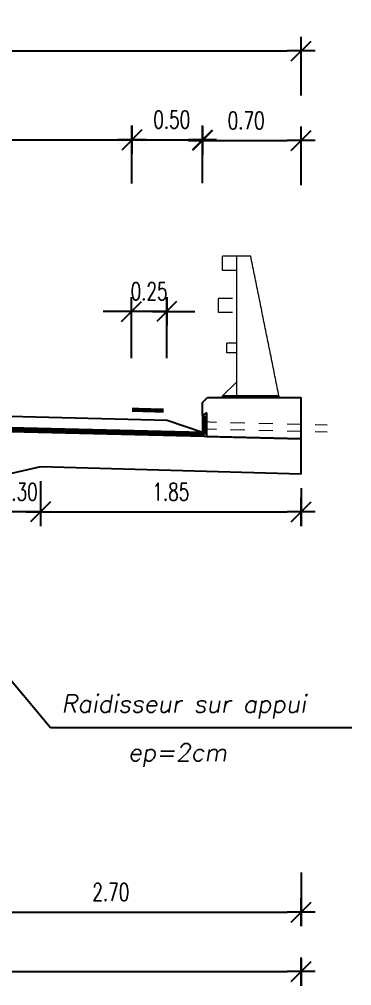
# Model space of a CAD drawing. Header units: metres. Extents: x -697843 to 22159, y -46191 to 9548.
# Drawn here: x -63555.21 to -63552.85, y -23190.51 to -23183.65 of the extents above; entities that cross this region are included whole.
import ezdxf

# ---------------------------------------------------------------- set-up
doc = ezdxf.new("R2010")
doc.units = ezdxf.units.M
doc.linetypes.add('CACHE', pattern=[9.525, 6.35, -3.175])
doc.layers.get('Defpoints').update_dxf_attribs({"color": 9})
for name, color, linetype in [('2', 7, 'Continuous'), ('Coffrage', 3, 'Continuous'), ('COTATION', 9, 'Continuous'), ('OA_Cotations', 7, 'Continuous')]:
    doc.layers.add(name, color=color, linetype=linetype)
for name, color, linetype, lineweight in [('S-EXE-HACH', 4, 'Continuous', 5), ('S-EXE-TEXT', 7, 'Continuous', 25), ('S-EXE-TRAIT VU', 2, 'Continuous', 25), ('S-Trait vu', 2, 'Continuous', 18)]:
    doc.layers.add(name, color=color, linetype=linetype, lineweight=lineweight)
doc.layers.get('0').off()
doc.styles.add('COTE1-100', font='romans.shx', dxfattribs={"width": 0.7, "height": 0.25})
doc.styles.add('R-S', font='romans.shx', dxfattribs={"width": 0.8})
doc.styles.add('text-s-1-50', font='romans.shx', dxfattribs={"width": 0.7, "height": 0.125})
doc.dimstyles.new('1-50', dxfattribs={"dimtxt": 0.12, "dimasz": 0.12, "dimexe": 0.04, "dimexo": 0, "dimgap": 0.05, "dimtad": 1, "dimzin": 5, "dimdsep": 46, "dimtxsty": 'R-S', "dimcen": 0, "dimclrd": 1, "dimclre": 1, "dimclrt": 2, "dimaunit": 2, "dimadec": 0, "dimazin": 0, "dimtfac": 1, "dimtmove": 2, "dimatfit": 3, "dimfxl": 0.1, "dimfxlon": 1, "dimtolj": 1, "dimtzin": 13, "dimarcsym": 0})
doc.dimstyles.new('COT-OBLIQUES-1_100', dxfattribs={"dimtxt": 0.25, "dimasz": 0.1, "dimexe": 0.1, "dimexo": 0.1, "dimgap": 0.125, "dimtad": 1, "dimzin": 0, "dimdsep": 46, "dimtxsty": 'COTE1-100', "dimblk1": 'MARQUE', "dimblk2": 'MARQUE', "dimsah": 1, "dimcen": 5, "dimdle": 2, "dimclrd": 9, "dimclre": 9, "dimaunit": 2, "dimadec": 0, "dimazin": 0, "dimtfac": 1, "dimtix": 1, "dimtmove": 0, "dimatfit": 3, "dimldrblk": 'MARQUE', "dimfxl": 1, "dimtolj": 1, "dimtzin": 0, "dimarcsym": 0})

# ---------------------------------------------------------------- blocks, each defined once
blk = doc.blocks.new('MARQUE')
for p, q in [((-0.707, -0.707), (0.707, 0.707)), ((0, -1), (0, 1)), ((1, 0), (-1, 0))]:
    blk.add_line(p, q)
blk = doc.blocks.new('*D195')
at = {"layer": 'Defpoints', "color": 0, "transparency": 16777216}
for p in [(-63553.2101, -23189.6031), (-63555.9101, -23189.7127), (-63553.2101, -23189.9845)]:
    blk.add_point(p, dxfattribs=at)
at = {"layer": 'OA_Cotations', "color": 9, "lineweight": -2, "transparency": 16777216}
for p, q in [((-63553.2101, -23189.7031), (-63553.2101, -23190.0845)), ((-63555.9101, -23189.8127), (-63555.9101, -23190.0845)), ((-63555.8101, -23189.9845), (-63553.3101, -23189.9845))]:
    blk.add_line(p, q, dxfattribs=at)
at = {"layer": 'OA_Cotations', "color": 9, "lineweight": -2, "transparency": 16777216, "xscale": 0.1, "yscale": 0.1, "zscale": 0.1, "rotation": 180}
blk.add_blockref('MARQUE', (-63555.9101, -23189.9845), dxfattribs=at)
at = {"layer": 'OA_Cotations', "color": 9, "lineweight": -2, "transparency": 16777216, "xscale": 0.1, "yscale": 0.1, "zscale": 0.1}
blk.add_blockref('MARQUE', (-63553.2101, -23189.9845), dxfattribs=at)
at = {"layer": 'OA_Cotations', "color": 9, "transparency": 16777216, "insert": (-63554.5601, -23189.842), "char_height": 0.125, "attachment_point": 5, "style": 'text-s-1-50'}
blk.add_mtext('\\A1;2.70', dxfattribs=at)
blk = doc.blocks.new('*D196')
at = {"layer": 'Defpoints', "color": 0, "transparency": 16777216}
for p in [(-63566.1101, -23190.2154), (-63553.2101, -23190.2154), (-63553.2101, -23190.4059)]:
    blk.add_point(p, dxfattribs=at)
at = {"layer": 'OA_Cotations', "color": 9, "lineweight": -2, "transparency": 16777216}
for p, q in [((-63566.1101, -23190.3154), (-63566.1101, -23190.5059)), ((-63553.2101, -23190.3154), (-63553.2101, -23190.5059)), ((-63566.0101, -23190.4059), (-63553.3101, -23190.4059))]:
    blk.add_line(p, q, dxfattribs=at)
at = {"layer": 'OA_Cotations', "color": 9, "lineweight": -2, "transparency": 16777216, "xscale": 0.1, "yscale": 0.1, "zscale": 0.1, "rotation": 180}
blk.add_blockref('MARQUE', (-63566.1101, -23190.4059), dxfattribs=at)
at = {"layer": 'OA_Cotations', "color": 9, "lineweight": -2, "transparency": 16777216, "xscale": 0.1, "yscale": 0.1, "zscale": 0.1}
blk.add_blockref('MARQUE', (-63553.2101, -23190.4059), dxfattribs=at)
at = {"layer": 'OA_Cotations', "color": 9, "transparency": 16777216, "insert": (-63559.6601, -23190.2634), "char_height": 0.125, "attachment_point": 5, "style": 'text-s-1-50'}
blk.add_mtext('\\A1;12.90', dxfattribs=at)
blk = doc.blocks.new('*D197')
at = {"layer": 'Defpoints', "color": 0, "transparency": 16777216}
for p in [(-63555.0601, -23186.9982), (-63555.3601, -23187.0311), (-63555.3601, -23187.1467)]:
    blk.add_point(p, dxfattribs=at)
at = {"layer": 'OA_Cotations', "color": 9, "lineweight": -2, "transparency": 16777216}
for p, q in [((-63555.4601, -23187.1467), (-63555.5601, -23187.1467)), ((-63555.3601, -23187.1311), (-63555.3601, -23187.2467)), ((-63555.0601, -23187.1467), (-63555.3601, -23187.1467)), ((-63555.0601, -23187.0982), (-63555.0601, -23187.2467)), ((-63554.9601, -23187.1467), (-63554.8601, -23187.1467))]:
    blk.add_line(p, q, dxfattribs=at)
at = {"layer": 'OA_Cotations', "color": 9, "lineweight": -2, "transparency": 16777216, "xscale": 0.1, "yscale": 0.1, "zscale": 0.1}
blk.add_blockref('MARQUE', (-63555.3601, -23187.1467), dxfattribs=at)
at = {"layer": 'OA_Cotations', "color": 9, "lineweight": -2, "transparency": 16777216, "xscale": 0.1, "yscale": 0.1, "zscale": 0.1, "rotation": 180}
blk.add_blockref('MARQUE', (-63555.0601, -23187.1467), dxfattribs=at)
at = {"layer": 'OA_Cotations', "color": 9, "transparency": 16777216, "insert": (-63555.2101, -23187.0042), "char_height": 0.125, "attachment_point": 5, "style": 'text-s-1-50'}
blk.add_mtext('\\A1;0.30', dxfattribs=at)
blk = doc.blocks.new('*D198')
at = {"layer": 'Defpoints', "color": 0, "transparency": 16777216}
for p in [(-63555.0591, -23186.8276), (-63553.2101, -23186.8793), (-63553.2101, -23187.1467)]:
    blk.add_point(p, dxfattribs=at)
at = {"layer": 'OA_Cotations', "color": 9, "lineweight": -2, "transparency": 16777216}
for p, q in [((-63555.0591, -23186.9276), (-63555.0591, -23187.2467)), ((-63553.2101, -23186.9793), (-63553.2101, -23187.2467)), ((-63554.9591, -23187.1467), (-63553.3101, -23187.1467))]:
    blk.add_line(p, q, dxfattribs=at)
at = {"layer": 'OA_Cotations', "color": 9, "lineweight": -2, "transparency": 16777216, "xscale": 0.1, "yscale": 0.1, "zscale": 0.1, "rotation": 180}
blk.add_blockref('MARQUE', (-63555.0591, -23187.1467), dxfattribs=at)
at = {"layer": 'OA_Cotations', "color": 9, "lineweight": -2, "transparency": 16777216, "xscale": 0.1, "yscale": 0.1, "zscale": 0.1}
blk.add_blockref('MARQUE', (-63553.2101, -23187.1467), dxfattribs=at)
at = {"layer": 'OA_Cotations', "color": 9, "transparency": 16777216, "insert": (-63554.1346, -23187.0042), "char_height": 0.125, "attachment_point": 5, "style": 'text-s-1-50'}
blk.add_mtext('\\A1;1.85', dxfattribs=at)
blk = doc.blocks.new('*D199')
at = {"layer": 'Defpoints', "color": 0, "transparency": 16777216}
for p in [(-63554.4101, -23184.5074), (-63554.4101, -23184.9189), (-63564.9101, -23185.597)]:
    blk.add_point(p, dxfattribs=at)
at = {"layer": 'OA_Cotations', "color": 9, "lineweight": -2, "transparency": 16777216}
for p, q in [((-63564.9101, -23185.497), (-63564.9101, -23184.4074)), ((-63554.4101, -23184.8189), (-63554.4101, -23184.4074)), ((-63564.8101, -23184.5074), (-63554.5101, -23184.5074))]:
    blk.add_line(p, q, dxfattribs=at)
at = {"layer": 'OA_Cotations', "color": 9, "lineweight": -2, "transparency": 16777216, "xscale": 0.1, "yscale": 0.1, "zscale": 0.1, "rotation": 180}
blk.add_blockref('MARQUE', (-63564.9101, -23184.5074), dxfattribs=at)
at = {"layer": 'OA_Cotations', "color": 9, "lineweight": -2, "transparency": 16777216, "xscale": 0.1, "yscale": 0.1, "zscale": 0.1}
blk.add_blockref('MARQUE', (-63554.4101, -23184.5074), dxfattribs=at)
at = {"layer": 'OA_Cotations', "color": 9, "transparency": 16777216, "insert": (-63559.6601, -23184.3649), "char_height": 0.125, "attachment_point": 5, "style": 'text-s-1-50'}
blk.add_mtext('\\A1;3x3.50', dxfattribs=at)
blk = doc.blocks.new('*D202')
at = {"layer": 'Defpoints', "color": 0, "transparency": 16777216}
for p in [(-63553.2101, -23184.5137), (-63553.9101, -23184.9157), (-63553.2101, -23184.9301)]:
    blk.add_point(p, dxfattribs=at)
at = {"layer": 'OA_Cotations', "color": 9, "lineweight": -2, "transparency": 16777216}
for p, q in [((-63553.9101, -23184.8157), (-63553.9101, -23184.4137)), ((-63553.2101, -23184.8301), (-63553.2101, -23184.4137)), ((-63553.8101, -23184.5137), (-63553.3101, -23184.5137))]:
    blk.add_line(p, q, dxfattribs=at)
at = {"layer": 'OA_Cotations', "color": 9, "lineweight": -2, "transparency": 16777216, "xscale": 0.1, "yscale": 0.1, "zscale": 0.1, "rotation": 180}
blk.add_blockref('MARQUE', (-63553.9101, -23184.5137), dxfattribs=at)
at = {"layer": 'OA_Cotations', "color": 9, "lineweight": -2, "transparency": 16777216, "xscale": 0.1, "yscale": 0.1, "zscale": 0.1}
blk.add_blockref('MARQUE', (-63553.2101, -23184.5137), dxfattribs=at)
at = {"layer": 'OA_Cotations', "color": 9, "transparency": 16777216, "insert": (-63553.6003, -23184.3712), "char_height": 0.125, "attachment_point": 5, "style": 'text-s-1-50'}
blk.add_mtext('\\A1;0.70', dxfattribs=at)
blk = doc.blocks.new('*D203')
at = {"layer": 'Defpoints', "color": 0, "transparency": 16777216}
for p in [(-63553.2101, -23183.8783), (-63566.1101, -23184.0285), (-63553.2101, -23184.2948)]:
    blk.add_point(p, dxfattribs=at)
at = {"layer": 'OA_Cotations', "color": 9, "lineweight": -2, "transparency": 16777216}
for p, q in [((-63566.1101, -23183.9285), (-63566.1101, -23183.7783)), ((-63553.2101, -23184.1948), (-63553.2101, -23183.7783)), ((-63566.0101, -23183.8783), (-63553.3101, -23183.8783))]:
    blk.add_line(p, q, dxfattribs=at)
at = {"layer": 'OA_Cotations', "color": 9, "lineweight": -2, "transparency": 16777216, "xscale": 0.1, "yscale": 0.1, "zscale": 0.1, "rotation": 180}
blk.add_blockref('MARQUE', (-63566.1101, -23183.8783), dxfattribs=at)
at = {"layer": 'OA_Cotations', "color": 9, "lineweight": -2, "transparency": 16777216, "xscale": 0.1, "yscale": 0.1, "zscale": 0.1}
blk.add_blockref('MARQUE', (-63553.2101, -23183.8783), dxfattribs=at)
at = {"layer": 'OA_Cotations', "color": 9, "transparency": 16777216, "insert": (-63559.4101, -23183.7358), "char_height": 0.125, "attachment_point": 5, "style": 'text-s-1-50'}
blk.add_mtext('\\A1;12.90', dxfattribs=at)
blk = doc.blocks.new('*D205')
at = {"layer": 'Defpoints', "color": 0, "transparency": 16777216}
for p in [(-63554.414, -23185.7248), (-63554.414, -23186.1562), (-63554.164, -23186.1562)]:
    blk.add_point(p, dxfattribs=at)
at = {"layer": 'OA_Cotations', "color": 9, "lineweight": -2, "transparency": 16777216}
for p, q in [((-63554.414, -23186.0562), (-63554.414, -23185.6248)), ((-63554.164, -23186.0562), (-63554.164, -23185.6248)), ((-63554.514, -23185.7248), (-63554.614, -23185.7248)), ((-63554.164, -23185.7248), (-63554.414, -23185.7248)), ((-63554.064, -23185.7248), (-63553.964, -23185.7248))]:
    blk.add_line(p, q, dxfattribs=at)
at = {"layer": 'OA_Cotations', "color": 9, "lineweight": -2, "transparency": 16777216, "xscale": 0.1, "yscale": 0.1, "zscale": 0.1}
blk.add_blockref('MARQUE', (-63554.414, -23185.7248), dxfattribs=at)
at = {"layer": 'OA_Cotations', "color": 9, "lineweight": -2, "transparency": 16777216, "xscale": 0.1, "yscale": 0.1, "zscale": 0.1, "rotation": 180}
blk.add_blockref('MARQUE', (-63554.164, -23185.7248), dxfattribs=at)
at = {"layer": 'OA_Cotations', "color": 9, "transparency": 16777216, "insert": (-63554.289, -23185.5823), "char_height": 0.125, "attachment_point": 5, "style": 'text-s-1-50'}
blk.add_mtext('\\A1;0.25', dxfattribs=at)
blk = doc.blocks.new('*D206')
at = {"layer": 'Defpoints', "color": 0, "transparency": 16777216}
for p in [(-63554.4101, -23184.5296), (-63553.9101, -23184.5074), (-63553.9101, -23184.5296)]:
    blk.add_point(p, dxfattribs=at)
at = {"layer": 'OA_Cotations', "color": 9, "lineweight": -2, "transparency": 16777216}
for p, q in [((-63554.4101, -23184.4296), (-63554.4101, -23184.4074)), ((-63553.9101, -23184.4296), (-63553.9101, -23184.4074)), ((-63554.3101, -23184.5074), (-63554.0101, -23184.5074))]:
    blk.add_line(p, q, dxfattribs=at)
at = {"layer": 'OA_Cotations', "color": 9, "lineweight": -2, "transparency": 16777216, "xscale": 0.1, "yscale": 0.1, "zscale": 0.1, "rotation": 180}
blk.add_blockref('MARQUE', (-63554.4101, -23184.5074), dxfattribs=at)
at = {"layer": 'OA_Cotations', "color": 9, "lineweight": -2, "transparency": 16777216, "xscale": 0.1, "yscale": 0.1, "zscale": 0.1}
blk.add_blockref('MARQUE', (-63553.9101, -23184.5074), dxfattribs=at)
at = {"layer": 'OA_Cotations', "color": 0, "transparency": 16777216, "insert": (-63554.1282, -23184.3649), "char_height": 0.125, "attachment_point": 5, "style": 'text-s-1-50'}
blk.add_mtext('\\A1;0.50', dxfattribs=at)

msp = doc.modelspace()

# ---------------------------------------------------------------- linework, layer by layer
at = {"layer": '2', "color": 1, "ltscale": 0.8, "const_width": 0.03}
msp.add_lwpolyline([(-63554.41007, -23186.42221), (-63554.18507, -23186.42843)], dxfattribs=at)
at = {"layer": 'Coffrage', "color": 4}
for p, q in [((-63553.21007, -23186.62954), (-63566.11007, -23186.30704)), ((-63553.91007, -23186.36976), (-63553.87452, -23186.33421)), ((-63553.87452, -23186.33421), (-63553.21007, -23186.33421)), ((-63553.21007, -23186.62954), (-63553.21007, -23186.33421)), ((-63553.91007, -23186.46349), (-63553.91007, -23186.36976)), ((-63553.21007, -23186.38421), (-63553.21007, -23186.38421)), ((-63553.88007, -23186.44349), (-63553.91007, -23186.46349)), ((-63553.88007, -23186.61279), (-63553.88007, -23186.44349)), ((-63553.88007, -23186.61279), (-63553.21007, -23186.62954)), ((-63553.21007, -23186.87962), (-63553.21007, -23186.62954)), ((-63555.05908, -23186.82792), (-63555.36007, -23186.89633)), ((-63553.21007, -23186.87962), (-63555.06007, -23186.82789))]:
    msp.add_line(p, q, dxfattribs=at)
at = {"layer": 'S-EXE-HACH', "color": 9, "transparency": 33554687}
for p, q in [((-63553.3673, -23186.32421), (-63553.7673, -23186.32421)), ((-63553.3673, -23186.33421), (-63553.3673, -23186.32421))]:
    msp.add_line(p, q, dxfattribs=at)
at = {"layer": 'S-EXE-TEXT', "color": 6, "linetype": 'CACHE', "ltscale": 0.02, "transparency": 33554597, "const_width": 0.025, "flags": 128}
for points in [[(-63565.41007, -23186.3095), (-63553.89507, -23186.59766)], [(-63553.89507, -23186.46312), (-63553.89507, -23186.59853)]]:
    msp.add_lwpolyline(points, dxfattribs=at)
at = {"layer": 'S-EXE-TRAIT VU', "transparency": 33554687}
for p, q in [((-63565.41007, -23186.2145), (-63554.16007, -23186.49575)), ((-63565.41007, -23186.2945), (-63553.91007, -23186.58228)), ((-63553.91007, -23186.46359), (-63553.91007, -23186.58228)), ((-63554.16007, -23186.49575), (-63553.91007, -23186.58228))]:
    msp.add_line(p, q, dxfattribs=at)
at = {"layer": 'S-Trait vu', "color": 9, "ltscale": 100}
for p, q in [((-63553.5673, -23185.33421), (-63553.7673, -23185.33421)), ((-63553.7673, -23185.43421), (-63553.7673, -23185.33421)), ((-63553.6673, -23186.32421), (-63553.6673, -23185.33421)), ((-63553.6673, -23185.43421), (-63553.7673, -23185.43421)), ((-63553.7973, -23185.73346), (-63553.7973, -23185.63346)), ((-63553.6973, -23185.63346), (-63553.7973, -23185.63346)), ((-63553.6973, -23185.73346), (-63553.7973, -23185.73346)), ((-63553.7373, -23186.01921), (-63553.7373, -23185.94921)), ((-63553.6673, -23185.94921), (-63553.7373, -23185.94921)), ((-63553.6673, -23186.01921), (-63553.7373, -23186.01921)), ((-63553.6673, -23186.22421), (-63553.7673, -23186.32421))]:
    msp.add_line(p, q, dxfattribs=at)
at = {"layer": 'S-Trait vu', "color": 8, "linetype": 'CACHE', "ltscale": 0.01}
for p, q in [((-63553.91007, -23186.50665), (-63553.02499, -23186.52878)), ((-63553.91007, -23186.55667), (-63553.02499, -23186.57879))]:
    msp.add_line(p, q, dxfattribs=at)
at = {"layer": 'S-Trait vu', "color": 9, "ltscale": 100}
msp.add_lwpolyline([(-63553.7673, -23186.33421), (-63553.7673, -23186.32421)], dxfattribs=at)
msp.add_lwpolyline([(-63553.7673, -23186.32421), (-63553.3673, -23186.32421), (-63553.3673, -23186.33421), (-63553.7673, -23186.33421)], close=True, dxfattribs=at)
msp.add_open_spline([(-63553.3673, -23186.32421), (-63553.4673, -23185.82921), (-63553.5673, -23185.33421)], degree=2, dxfattribs=at)

# ---------------------------------------------------------------- texts
at = {"layer": 'OA_Cotations', "style": 'text-s-1-50', "oblique": 10}
for s, p in [('Raidisseur sur appui ', (-63554.90986, -23188.56814)), ('ep=2cm', (-63554.4372, -23188.91336))]:
    msp.add_text(s, height=0.125, rotation=359.940137, dxfattribs=at).set_placement(p)

# ---------------------------------------------------------------- dimensions: what is measured, and where the dimension line sits
at = {"layer": 'OA_Cotations', "color": 9}
for base, p1, p2, picture, middle in [((-63553.21007, -23183.87831), (-63566.11007, -23184.02848), (-63553.21007, -23184.29476), '*D203', (-63559.41007, -23183.87831)), ((-63553.21007, -23184.51369), (-63553.91007, -23184.91568), (-63553.21007, -23184.93013), '*D202', (-63553.60032, -23184.51369))]:
    dim = msp.add_linear_dim(base=base, p1=p1, p2=p2, dimstyle='COT-OBLIQUES-1_100', override={"dimgap": 0.08, "dimtxsty": 'text-s-1-50', "dimclrd": 9, "dimclre": 9, "dimclrt": 9}, dxfattribs=at)
    dim.commit()
    dim.dimension.update_dxf_attribs({"geometry": picture, "text_midpoint": middle, "dimtype": 160})
dim = msp.add_linear_dim(base=(-63554.41007, -23184.50744), p1=(-63564.91007, -23185.59698), p2=(-63554.41007, -23184.9189), text='3x3.50', dimstyle='COT-OBLIQUES-1_100', override={"dimgap": 0.08, "dimtxsty": 'text-s-1-50', "dimclrd": 9, "dimclre": 9, "dimclrt": 9}, dxfattribs=at)
dim.commit()
dim.dimension.update_dxf_attribs({"geometry": '*D199', "text_midpoint": (-63559.66007, -23184.36494)})
at = {"layer": 'OA_Cotations'}
dim = msp.add_linear_dim(base=(-63553.91007, -23184.50744), p1=(-63554.41007, -23184.52955), p2=(-63553.91007, -23184.52955), angle=0, dimstyle='COT-OBLIQUES-1_100', override={"dimgap": 0.08, "dimtxsty": 'text-s-1-50'}, dxfattribs=at)
dim.commit()
dim.dimension.update_dxf_attribs({"geometry": '*D206', "text_midpoint": (-63554.12816, -23184.50744), "dimtype": 161})
at = {"layer": 'OA_Cotations', "color": 9}
dim = msp.add_linear_dim(base=(-63554.41403, -23185.72478), p1=(-63554.16403, -23186.15622), p2=(-63554.41403, -23186.15622), text='0.25', dimstyle='COT-OBLIQUES-1_100', override={"dimgap": 0.08, "dimtxsty": 'text-s-1-50', "dimclrd": 9, "dimclre": 9, "dimclrt": 9}, dxfattribs=at)
dim.commit()
dim.dimension.update_dxf_attribs({"geometry": '*D205', "text_midpoint": (-63554.28903, -23185.72478), "dimtype": 160})
for base, p1, p2, picture, middle in [((-63553.21007, -23187.1467), (-63555.05908, -23186.82761), (-63553.21007, -23186.87931), '*D198', (-63554.13458, -23187.0042)), ((-63555.36007, -23187.1467), (-63555.06007, -23186.99815), (-63555.36007, -23187.03106), '*D197', (-63555.21007, -23187.0042)), ((-63553.21007, -23189.98447), (-63555.91007, -23189.71274), (-63553.21007, -23189.6031), '*D195', (-63554.56007, -23189.84197)), ((-63553.21007, -23190.40593), (-63566.11007, -23190.21539), (-63553.21007, -23190.21539), '*D196', (-63559.66007, -23190.26343))]:
    dim = msp.add_linear_dim(base=base, p1=p1, p2=p2, dimstyle='COT-OBLIQUES-1_100', override={"dimgap": 0.08, "dimtxsty": 'text-s-1-50', "dimclrd": 9, "dimclre": 9, "dimclrt": 9}, dxfattribs=at)
    dim.commit()
    dim.dimension.update_dxf_attribs({"geometry": picture, "text_midpoint": middle})

# ---------------------------------------------------------------- leaders
at = {"layer": 'COTATION', "color": 0}
msp.add_leader([(-63555.37374, -23188.21673), (-63554.98864, -23188.67542), (-63552.8513, -23188.67542)], dimstyle='1-50', override={"dimscale": 1, "dimclrd": 0}, dxfattribs=at)

doc.saveas('drawing.dxf')
